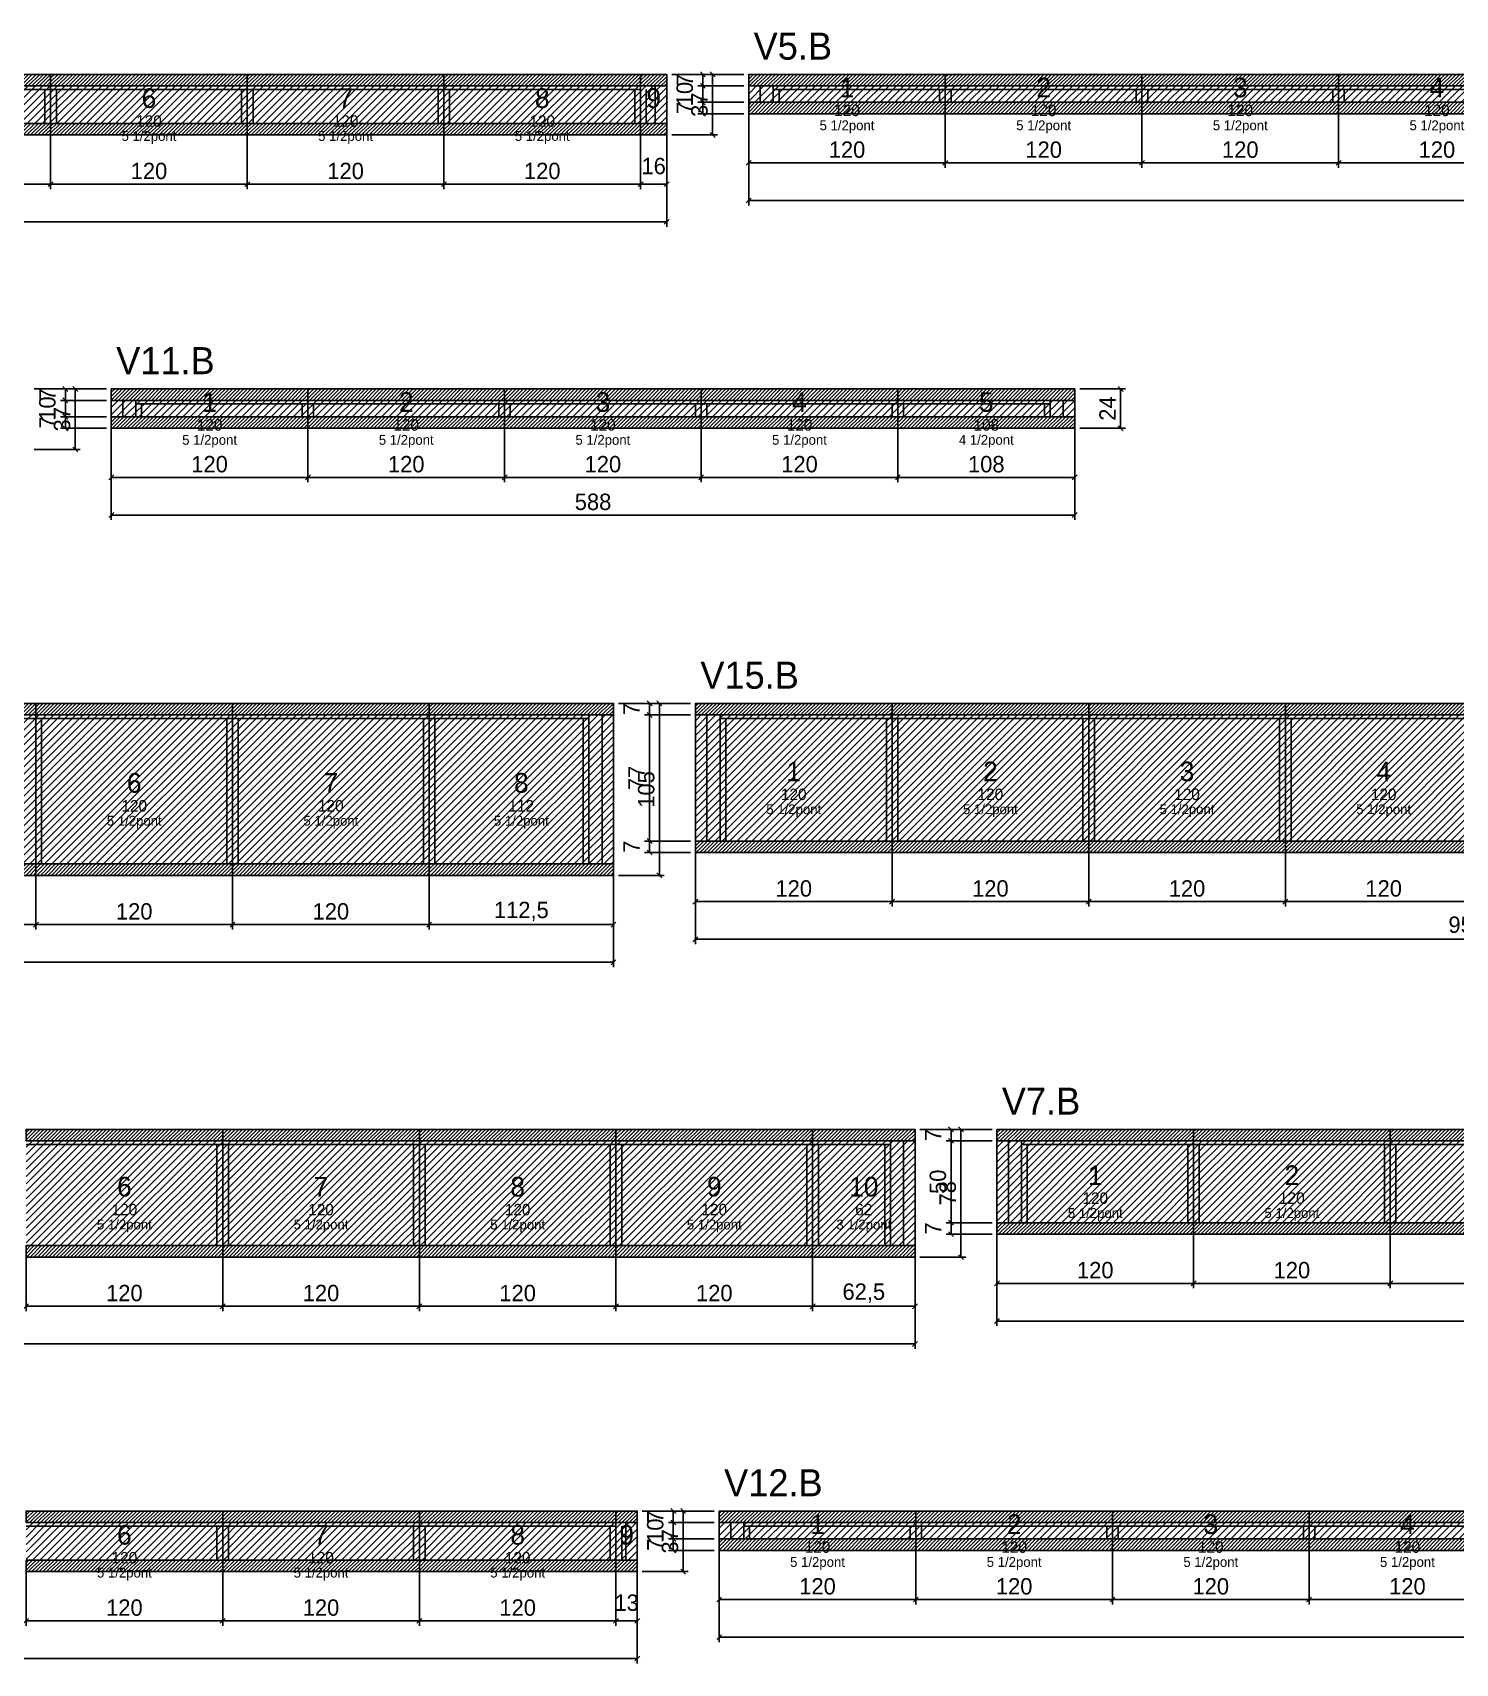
# Model space of a CAD drawing. Extents: x -69 to 3070, y -6529 to 1250.
# Drawn here: x 801 to 1669, y -1615 to -620 of the extents above; entities that cross this region are included whole.
import ezdxf
from ezdxf.enums import TextEntityAlignment as Align

# ---------------------------------------------------------------- set-up
doc = ezdxf.new("R2010")
doc.units = 0
for name, color, linetype in [('5', 5, 'Continuous'), ('COTA', 241, 'Continuous'), ('NOMENCLATURA', 7, 'Continuous'), ('Painéis', 200, 'Continuous'), ('Reaproveitamento', 251, 'Continuous'), ('SARR_2.2x7', 40, 'Continuous'), ('SARR_3.5x7', 81, 'Continuous'), ('SCO-___-LAJ', 224, 'Continuous'), ('texto', 7, 'Continuous')]:
    doc.layers.add(name, color=color, linetype=linetype)
doc.dimstyles.new('PAINEL', dxfattribs={"dimtxt": 10, "dimasz": 3, "dimexe": 3, "dimexo": 3, "dimgap": 3, "dimtad": 1, "dimblk": 'OBLIQUE', "dimblk1": 'OBLIQUE', "dimcen": 2.5, "dimclrd": 4, "dimclre": 4, "dimclrt": 240, "dimazin": 3, "dimtfac": 1, "dimtmove": 0, "dimatfit": 3})

# ---------------------------------------------------------------- blocks, each defined once
blk = doc.blocks.new('_OBLIQUE')
at = {"color": 0, "linetype": 'BYBLOCK'}
blk.add_line((-0.5, -0.5), (0.5, 0.5), dxfattribs=at)

msp = doc.modelspace()

# ---------------------------------------------------------------- hatches: boundary and pattern name
at = {"layer": 'COTA'}
h = msp.add_hatch(dxfattribs=at)
h.set_pattern_fill('ANSI31', scale=0.5)
h.paths.add_polyline_path([(692, -652), (812, -652), (812, -645), (692, -645)])
h = msp.add_hatch(dxfattribs=at)
h.set_pattern_fill('ANSI31', scale=0.5)
h.paths.add_polyline_path([(812, -652), (932, -652), (932, -645), (812, -645)])
h = msp.add_hatch(dxfattribs=at)
h.set_pattern_fill('ANSI31', scale=0.5)
h.paths.add_polyline_path([(932, -652), (1052, -652), (1052, -645), (932, -645)])
h = msp.add_hatch(dxfattribs=at)
h.set_pattern_fill('ANSI31', scale=0.5)
h.paths.add_polyline_path([(1052, -652), (1172, -652), (1172, -645), (1052, -645)])
h = msp.add_hatch(dxfattribs=at)
h.set_pattern_fill('ANSI31', scale=0.5)
h.paths.add_polyline_path([(1172, -652), (1188, -652), (1188, -645), (1172, -645)])
h = msp.add_hatch(dxfattribs=at)
h.set_pattern_fill('ANSI31', scale=0.5)
h.paths.add_polyline_path([(1238, -652), (1358, -652), (1358, -645), (1238, -645)])
h = msp.add_hatch(dxfattribs=at)
h.set_pattern_fill('ANSI31', scale=0.5)
h.paths.add_polyline_path([(1358, -652), (1478, -652), (1478, -645), (1358, -645)])
h = msp.add_hatch(dxfattribs=at)
h.set_pattern_fill('ANSI31', scale=0.5)
h.paths.add_polyline_path([(1478, -652), (1598, -652), (1598, -645), (1478, -645)])
h = msp.add_hatch(dxfattribs=at)
h.set_pattern_fill('ANSI31', scale=0.5)
h.paths.add_polyline_path([(1598, -652), (1718, -652), (1718, -645), (1598, -645)])
h = msp.add_hatch(dxfattribs=at)
h.set_pattern_fill('ANSI31', scale=0.5)
h.paths.add_polyline_path([(1238, -669), (1358, -669), (1358, -662), (1238, -662)])
h = msp.add_hatch(dxfattribs=at)
h.set_pattern_fill('ANSI31', scale=0.5)
h.paths.add_polyline_path([(1358, -669), (1478, -669), (1478, -662), (1358, -662)])
h = msp.add_hatch(dxfattribs=at)
h.set_pattern_fill('ANSI31', scale=0.5)
h.paths.add_polyline_path([(1478, -669), (1598, -669), (1598, -662), (1478, -662)])
h = msp.add_hatch(dxfattribs=at)
h.set_pattern_fill('ANSI31', scale=0.5)
h.paths.add_polyline_path([(1598, -669), (1718, -669), (1718, -662), (1598, -662)])
h = msp.add_hatch(dxfattribs=at)
h.set_pattern_fill('ANSI31', scale=0.5)
h.paths.add_polyline_path([(692, -682), (812, -682), (812, -675), (692, -675)])
h = msp.add_hatch(dxfattribs=at)
h.set_pattern_fill('ANSI31', scale=0.5)
h.paths.add_polyline_path([(812, -682), (932, -682), (932, -675), (812, -675)])
h = msp.add_hatch(dxfattribs=at)
h.set_pattern_fill('ANSI31', scale=0.5)
h.paths.add_polyline_path([(932, -682), (1052, -682), (1052, -675), (932, -675)])
h = msp.add_hatch(dxfattribs=at)
h.set_pattern_fill('ANSI31', scale=0.5)
h.paths.add_polyline_path([(1052, -682), (1172, -682), (1172, -675), (1052, -675)])
h = msp.add_hatch(dxfattribs=at)
h.set_pattern_fill('ANSI31', scale=0.5)
h.paths.add_polyline_path([(1172, -682), (1188, -682), (1188, -675), (1172, -675)])
h = msp.add_hatch(dxfattribs=at)
h.set_pattern_fill('ANSI31', scale=0.5)
h.paths.add_polyline_path([(849, -844), (969, -844), (969, -837), (849, -837)])
h = msp.add_hatch(dxfattribs=at)
h.set_pattern_fill('ANSI31', scale=0.5)
h.paths.add_polyline_path([(969, -844), (1089, -844), (1089, -837), (969, -837)])
h = msp.add_hatch(dxfattribs=at)
h.set_pattern_fill('ANSI31', scale=0.5)
h.paths.add_polyline_path([(1089, -844), (1209, -844), (1209, -837), (1089, -837)])
h = msp.add_hatch(dxfattribs=at)
h.set_pattern_fill('ANSI31', scale=0.5)
h.paths.add_polyline_path([(1209, -844), (1329, -844), (1329, -837), (1209, -837)])
h = msp.add_hatch(dxfattribs=at)
h.set_pattern_fill('ANSI31', scale=0.5)
h.paths.add_polyline_path([(1329, -844), (1437, -844), (1437, -837), (1329, -837)])
h = msp.add_hatch(dxfattribs=at)
h.set_pattern_fill('ANSI31', scale=0.5)
h.paths.add_polyline_path([(849, -861), (969, -861), (969, -854), (849, -854)])
h = msp.add_hatch(dxfattribs=at)
h.set_pattern_fill('ANSI31', scale=0.5)
h.paths.add_polyline_path([(969, -861), (1089, -861), (1089, -854), (969, -854)])
h = msp.add_hatch(dxfattribs=at)
h.set_pattern_fill('ANSI31', scale=0.5)
h.paths.add_polyline_path([(1089, -861), (1209, -861), (1209, -854), (1089, -854)])
h = msp.add_hatch(dxfattribs=at)
h.set_pattern_fill('ANSI31', scale=0.5)
h.paths.add_polyline_path([(1209, -861), (1329, -861), (1329, -854), (1209, -854)])
h = msp.add_hatch(dxfattribs=at)
h.set_pattern_fill('ANSI31', scale=0.5)
h.paths.add_polyline_path([(1329, -861), (1437, -861), (1437, -854), (1329, -854)])
h = msp.add_hatch(dxfattribs=at)
h.set_pattern_fill('ANSI31', scale=0.5)
h.paths.add_polyline_path([(683, -1036), (803, -1036), (803, -1029), (683, -1029)])
h = msp.add_hatch(dxfattribs=at)
h.set_pattern_fill('ANSI31', scale=0.5)
h.paths.add_polyline_path([(803, -1036), (923, -1036), (923, -1029), (803, -1029)])
h = msp.add_hatch(dxfattribs=at)
h.set_pattern_fill('ANSI31', scale=0.5)
h.paths.add_polyline_path([(923, -1036), (1043, -1036), (1043, -1029), (923, -1029)])
h = msp.add_hatch(dxfattribs=at)
h.set_pattern_fill('ANSI31', scale=0.5)
h.paths.add_polyline_path([(1043, -1036), (1155.5, -1036), (1155.5, -1029), (1043, -1029)])
h = msp.add_hatch(dxfattribs=at)
h.set_pattern_fill('ANSI31', scale=0.5)
h.paths.add_polyline_path([(1205.5, -1036), (1325.5, -1036), (1325.5, -1029), (1205.5, -1029)])
h = msp.add_hatch(dxfattribs=at)
h.set_pattern_fill('ANSI31', scale=0.5)
h.paths.add_polyline_path([(1325.5, -1036), (1445.5, -1036), (1445.5, -1029), (1325.5, -1029)])
h = msp.add_hatch(dxfattribs=at)
h.set_pattern_fill('ANSI31', scale=0.5)
h.paths.add_polyline_path([(1445.5, -1036), (1565.5, -1036), (1565.5, -1029), (1445.5, -1029)])
h = msp.add_hatch(dxfattribs=at)
h.set_pattern_fill('ANSI31', scale=0.5)
h.paths.add_polyline_path([(1565.5, -1036), (1685.5, -1036), (1685.5, -1029), (1565.5, -1029)])
h = msp.add_hatch(dxfattribs=at)
h.set_pattern_fill('ANSI31', scale=0.5)
h.paths.add_polyline_path([(1205.5, -1120), (1325.5, -1120), (1325.5, -1113), (1205.5, -1113)])
h = msp.add_hatch(dxfattribs=at)
h.set_pattern_fill('ANSI31', scale=0.5)
h.paths.add_polyline_path([(1325.5, -1120), (1445.5, -1120), (1445.5, -1113), (1325.5, -1113)])
h = msp.add_hatch(dxfattribs=at)
h.set_pattern_fill('ANSI31', scale=0.5)
h.paths.add_polyline_path([(1445.5, -1120), (1565.5, -1120), (1565.5, -1113), (1445.5, -1113)])
h = msp.add_hatch(dxfattribs=at)
h.set_pattern_fill('ANSI31', scale=0.5)
h.paths.add_polyline_path([(1565.5, -1120), (1685.5, -1120), (1685.5, -1113), (1565.5, -1113)])
h = msp.add_hatch(dxfattribs=at)
h.set_pattern_fill('ANSI31', scale=0.5)
h.paths.add_polyline_path([(683, -1134), (803, -1134), (803, -1127), (683, -1127)])
h = msp.add_hatch(dxfattribs=at)
h.set_pattern_fill('ANSI31', scale=0.5)
h.paths.add_polyline_path([(803, -1134), (923, -1134), (923, -1127), (803, -1127)])
h = msp.add_hatch(dxfattribs=at)
h.set_pattern_fill('ANSI31', scale=0.5)
h.paths.add_polyline_path([(923, -1134), (1043, -1134), (1043, -1127), (923, -1127)])
h = msp.add_hatch(dxfattribs=at)
h.set_pattern_fill('ANSI31', scale=0.5)
h.paths.add_polyline_path([(1043, -1134), (1155.5, -1134), (1155.5, -1127), (1043, -1127)])
h = msp.add_hatch(dxfattribs=at)
h.set_pattern_fill('ANSI31', scale=0.5)
h.paths.add_polyline_path([(797, -1296), (917, -1296), (917, -1289), (797, -1289)])
h = msp.add_hatch(dxfattribs=at)
h.set_pattern_fill('ANSI31', scale=0.5)
h.paths.add_polyline_path([(917, -1296), (1037, -1296), (1037, -1289), (917, -1289)])
h = msp.add_hatch(dxfattribs=at)
h.set_pattern_fill('ANSI31', scale=0.5)
h.paths.add_polyline_path([(1037, -1296), (1157, -1296), (1157, -1289), (1037, -1289)])
h = msp.add_hatch(dxfattribs=at)
h.set_pattern_fill('ANSI31', scale=0.5)
h.paths.add_polyline_path([(1157, -1296), (1277, -1296), (1277, -1289), (1157, -1289)])
h = msp.add_hatch(dxfattribs=at)
h.set_pattern_fill('ANSI31', scale=0.5)
h.paths.add_polyline_path([(1277, -1296), (1339.5, -1296), (1339.5, -1289), (1277, -1289)])
h = msp.add_hatch(dxfattribs=at)
h.set_pattern_fill('ANSI31', scale=0.5)
h.paths.add_polyline_path([(1389.5, -1296), (1509.5, -1296), (1509.5, -1289), (1389.5, -1289)])
h = msp.add_hatch(dxfattribs=at)
h.set_pattern_fill('ANSI31', scale=0.5)
h.paths.add_polyline_path([(1509.5, -1296), (1629.5, -1296), (1629.5, -1289), (1509.5, -1289)])
h = msp.add_hatch(dxfattribs=at)
h.set_pattern_fill('ANSI31', scale=0.5)
h.paths.add_polyline_path([(1629.5, -1296), (1749.5, -1296), (1749.5, -1289), (1629.5, -1289)])
h = msp.add_hatch(dxfattribs=at)
h.set_pattern_fill('ANSI31', scale=0.5)
h.paths.add_polyline_path([(1389.5, -1353), (1509.5, -1353), (1509.5, -1346), (1389.5, -1346)])
h = msp.add_hatch(dxfattribs=at)
h.set_pattern_fill('ANSI31', scale=0.5)
h.paths.add_polyline_path([(1509.5, -1353), (1629.5, -1353), (1629.5, -1346), (1509.5, -1346)])
h = msp.add_hatch(dxfattribs=at)
h.set_pattern_fill('ANSI31', scale=0.5)
h.paths.add_polyline_path([(1629.5, -1353), (1749.5, -1353), (1749.5, -1346), (1629.5, -1346)])
h = msp.add_hatch(dxfattribs=at)
h.set_pattern_fill('ANSI31', scale=0.5)
h.paths.add_polyline_path([(797, -1367), (917, -1367), (917, -1360), (797, -1360)])
h = msp.add_hatch(dxfattribs=at)
h.set_pattern_fill('ANSI31', scale=0.5)
h.paths.add_polyline_path([(917, -1367), (1037, -1367), (1037, -1360), (917, -1360)])
h = msp.add_hatch(dxfattribs=at)
h.set_pattern_fill('ANSI31', scale=0.5)
h.paths.add_polyline_path([(1037, -1367), (1157, -1367), (1157, -1360), (1037, -1360)])
h = msp.add_hatch(dxfattribs=at)
h.set_pattern_fill('ANSI31', scale=0.5)
h.paths.add_polyline_path([(1157, -1367), (1277, -1367), (1277, -1360), (1157, -1360)])
h = msp.add_hatch(dxfattribs=at)
h.set_pattern_fill('ANSI31', scale=0.5)
h.paths.add_polyline_path([(1277, -1367), (1339.5, -1367), (1339.5, -1360), (1277, -1360)])
h = msp.add_hatch(dxfattribs=at)
h.set_pattern_fill('ANSI31', scale=0.5)
h.paths.add_polyline_path([(797, -1529), (917, -1529), (917, -1522), (797, -1522)])
h = msp.add_hatch(dxfattribs=at)
h.set_pattern_fill('ANSI31', scale=0.5)
h.paths.add_polyline_path([(917, -1529), (1037, -1529), (1037, -1522), (917, -1522)])
h = msp.add_hatch(dxfattribs=at)
h.set_pattern_fill('ANSI31', scale=0.5)
h.paths.add_polyline_path([(1037, -1529), (1157, -1529), (1157, -1522), (1037, -1522)])
h = msp.add_hatch(dxfattribs=at)
h.set_pattern_fill('ANSI31', scale=0.5)
h.paths.add_polyline_path([(1157, -1529), (1170, -1529), (1170, -1522), (1157, -1522)])
h = msp.add_hatch(dxfattribs=at)
h.set_pattern_fill('ANSI31', scale=0.5)
h.paths.add_polyline_path([(1220, -1529), (1340, -1529), (1340, -1522), (1220, -1522)])
h = msp.add_hatch(dxfattribs=at)
h.set_pattern_fill('ANSI31', scale=0.5)
h.paths.add_polyline_path([(1340, -1529), (1460, -1529), (1460, -1522), (1340, -1522)])
h = msp.add_hatch(dxfattribs=at)
h.set_pattern_fill('ANSI31', scale=0.5)
h.paths.add_polyline_path([(1460, -1529), (1580, -1529), (1580, -1522), (1460, -1522)])
h = msp.add_hatch(dxfattribs=at)
h.set_pattern_fill('ANSI31', scale=0.5)
h.paths.add_polyline_path([(1580, -1529), (1700, -1529), (1700, -1522), (1580, -1522)])
h = msp.add_hatch(dxfattribs=at)
h.set_pattern_fill('ANSI31', scale=0.5)
h.paths.add_polyline_path([(1220, -1546), (1340, -1546), (1340, -1539), (1220, -1539)])
h = msp.add_hatch(dxfattribs=at)
h.set_pattern_fill('ANSI31', scale=0.5)
h.paths.add_polyline_path([(1340, -1546), (1460, -1546), (1460, -1539), (1340, -1539)])
h = msp.add_hatch(dxfattribs=at)
h.set_pattern_fill('ANSI31', scale=0.5)
h.paths.add_polyline_path([(1460, -1546), (1580, -1546), (1580, -1539), (1460, -1539)])
h = msp.add_hatch(dxfattribs=at)
h.set_pattern_fill('ANSI31', scale=0.5)
h.paths.add_polyline_path([(1580, -1546), (1700, -1546), (1700, -1539), (1580, -1539)])
h = msp.add_hatch(dxfattribs=at)
h.set_pattern_fill('ANSI31', scale=0.5)
h.paths.add_polyline_path([(797, -1559), (917, -1559), (917, -1552), (797, -1552)])
h = msp.add_hatch(dxfattribs=at)
h.set_pattern_fill('ANSI31', scale=0.5)
h.paths.add_polyline_path([(917, -1559), (1037, -1559), (1037, -1552), (917, -1552)])
h = msp.add_hatch(dxfattribs=at)
h.set_pattern_fill('ANSI31', scale=0.5)
h.paths.add_polyline_path([(1037, -1559), (1157, -1559), (1157, -1552), (1037, -1552)])
h = msp.add_hatch(dxfattribs=at)
h.set_pattern_fill('ANSI31', scale=0.5)
h.paths.add_polyline_path([(1157, -1559), (1170, -1559), (1170, -1552), (1157, -1552)])
at = {"layer": 'Reaproveitamento'}
h = msp.add_hatch(dxfattribs=at)
h.set_pattern_fill('ANSI31')
h.paths.add_polyline_path([(692, -675), (812, -675), (812, -652), (692, -652)])
h = msp.add_hatch(dxfattribs=at)
h.set_pattern_fill('ANSI31')
h.paths.add_polyline_path([(812, -675), (932, -675), (932, -652), (812, -652)])
h = msp.add_hatch(dxfattribs=at)
h.set_pattern_fill('ANSI31')
h.paths.add_polyline_path([(932, -675), (1052, -675), (1052, -652), (932, -652)])
h = msp.add_hatch(dxfattribs=at)
h.set_pattern_fill('ANSI31')
h.paths.add_polyline_path([(1052, -675), (1172, -675), (1172, -652), (1052, -652)])
h = msp.add_hatch(dxfattribs=at)
h.set_pattern_fill('ANSI31')
h.paths.add_polyline_path([(1172, -675), (1188, -675), (1188, -652), (1172, -652)])
h = msp.add_hatch(dxfattribs=at)
h.set_pattern_fill('ANSI31')
h.paths.add_polyline_path([(1238, -662), (1358, -662), (1358, -652), (1238, -652)])
h = msp.add_hatch(dxfattribs=at)
h.set_pattern_fill('ANSI31')
h.paths.add_polyline_path([(1358, -662), (1478, -662), (1478, -652), (1358, -652)])
h = msp.add_hatch(dxfattribs=at)
h.set_pattern_fill('ANSI31')
h.paths.add_polyline_path([(1478, -662), (1598, -662), (1598, -652), (1478, -652)])
h = msp.add_hatch(dxfattribs=at)
h.set_pattern_fill('ANSI31')
h.paths.add_polyline_path([(1598, -662), (1718, -662), (1718, -652), (1598, -652)])
h = msp.add_hatch(dxfattribs=at)
h.set_pattern_fill('ANSI31')
h.paths.add_polyline_path([(849, -854), (969, -854), (969, -844), (849, -844)])
h = msp.add_hatch(dxfattribs=at)
h.set_pattern_fill('ANSI31')
h.paths.add_polyline_path([(969, -854), (1089, -854), (1089, -844), (969, -844)])
h = msp.add_hatch(dxfattribs=at)
h.set_pattern_fill('ANSI31')
h.paths.add_polyline_path([(1089, -854), (1209, -854), (1209, -844), (1089, -844)])
h = msp.add_hatch(dxfattribs=at)
h.set_pattern_fill('ANSI31')
h.paths.add_polyline_path([(1209, -854), (1329, -854), (1329, -844), (1209, -844)])
h = msp.add_hatch(dxfattribs=at)
h.set_pattern_fill('ANSI31')
h.paths.add_polyline_path([(1329, -854), (1437, -854), (1437, -844), (1329, -844)])
h = msp.add_hatch(dxfattribs=at)
h.set_pattern_fill('ANSI31')
h.paths.add_polyline_path([(683, -1127), (803, -1127), (803, -1036), (683, -1036)])
h = msp.add_hatch(dxfattribs=at)
h.set_pattern_fill('ANSI31')
h.paths.add_polyline_path([(803, -1127), (923, -1127), (923, -1036), (803, -1036)])
h = msp.add_hatch(dxfattribs=at)
h.set_pattern_fill('ANSI31')
h.paths.add_polyline_path([(923, -1127), (1043, -1127), (1043, -1036), (923, -1036)])
h = msp.add_hatch(dxfattribs=at)
h.set_pattern_fill('ANSI31')
h.paths.add_polyline_path([(1043, -1127), (1155.5, -1127), (1155.5, -1036), (1043, -1036)])
h = msp.add_hatch(dxfattribs=at)
h.set_pattern_fill('ANSI31')
h.paths.add_polyline_path([(1205.5, -1113), (1325.5, -1113), (1325.5, -1036), (1205.5, -1036)])
h = msp.add_hatch(dxfattribs=at)
h.set_pattern_fill('ANSI31')
h.paths.add_polyline_path([(1325.5, -1113), (1445.5, -1113), (1445.5, -1036), (1325.5, -1036)])
h = msp.add_hatch(dxfattribs=at)
h.set_pattern_fill('ANSI31')
h.paths.add_polyline_path([(1445.5, -1113), (1565.5, -1113), (1565.5, -1036), (1445.5, -1036)])
h = msp.add_hatch(dxfattribs=at)
h.set_pattern_fill('ANSI31')
h.paths.add_polyline_path([(1565.5, -1113), (1685.5, -1113), (1685.5, -1036), (1565.5, -1036)])
h = msp.add_hatch(dxfattribs=at)
h.set_pattern_fill('ANSI31')
h.paths.add_polyline_path([(797, -1360), (917, -1360), (917, -1296), (797, -1296)])
h = msp.add_hatch(dxfattribs=at)
h.set_pattern_fill('ANSI31')
h.paths.add_polyline_path([(917, -1360), (1037, -1360), (1037, -1296), (917, -1296)])
h = msp.add_hatch(dxfattribs=at)
h.set_pattern_fill('ANSI31')
h.paths.add_polyline_path([(1037, -1360), (1157, -1360), (1157, -1296), (1037, -1296)])
h = msp.add_hatch(dxfattribs=at)
h.set_pattern_fill('ANSI31')
h.paths.add_polyline_path([(1157, -1360), (1277, -1360), (1277, -1296), (1157, -1296)])
h = msp.add_hatch(dxfattribs=at)
h.set_pattern_fill('ANSI31')
h.paths.add_polyline_path([(1277, -1360), (1339.5, -1360), (1339.5, -1296), (1277, -1296)])
h = msp.add_hatch(dxfattribs=at)
h.set_pattern_fill('ANSI31')
h.paths.add_polyline_path([(1389.5, -1346), (1509.5, -1346), (1509.5, -1296), (1389.5, -1296)])
h = msp.add_hatch(dxfattribs=at)
h.set_pattern_fill('ANSI31')
h.paths.add_polyline_path([(1509.5, -1346), (1629.5, -1346), (1629.5, -1296), (1509.5, -1296)])
h = msp.add_hatch(dxfattribs=at)
h.set_pattern_fill('ANSI31')
h.paths.add_polyline_path([(1629.5, -1346), (1749.5, -1346), (1749.5, -1296), (1629.5, -1296)])
h = msp.add_hatch(dxfattribs=at)
h.set_pattern_fill('ANSI31')
h.paths.add_polyline_path([(797, -1552), (917, -1552), (917, -1529), (797, -1529)])
h = msp.add_hatch(dxfattribs=at)
h.set_pattern_fill('ANSI31')
h.paths.add_polyline_path([(917, -1552), (1037, -1552), (1037, -1529), (917, -1529)])
h = msp.add_hatch(dxfattribs=at)
h.set_pattern_fill('ANSI31')
h.paths.add_polyline_path([(1037, -1552), (1157, -1552), (1157, -1529), (1037, -1529)])
h = msp.add_hatch(dxfattribs=at)
h.set_pattern_fill('ANSI31')
h.paths.add_polyline_path([(1157, -1552), (1170, -1552), (1170, -1529), (1157, -1529)])
h = msp.add_hatch(dxfattribs=at)
h.set_pattern_fill('ANSI31')
h.paths.add_polyline_path([(1220, -1539), (1340, -1539), (1340, -1529), (1220, -1529)])
h = msp.add_hatch(dxfattribs=at)
h.set_pattern_fill('ANSI31')
h.paths.add_polyline_path([(1340, -1539), (1460, -1539), (1460, -1529), (1340, -1529)])
h = msp.add_hatch(dxfattribs=at)
h.set_pattern_fill('ANSI31')
h.paths.add_polyline_path([(1460, -1539), (1580, -1539), (1580, -1529), (1460, -1529)])
h = msp.add_hatch(dxfattribs=at)
h.set_pattern_fill('ANSI31')
h.paths.add_polyline_path([(1580, -1539), (1700, -1539), (1700, -1529), (1580, -1529)])

# ---------------------------------------------------------------- linework, layer by layer
at = {"layer": 'Painéis'}
for p, q in [((692, -652), (812, -652)), ((812, -675), (812, -652)), ((812, -675), (812, -652)), ((812, -652), (932, -652)), ((812, -675), (812, -652)), ((932, -675), (932, -652)), ((932, -675), (932, -652)), ((932, -652), (1052, -652)), ((932, -675), (932, -652)), ((1052, -675), (1052, -652)), ((1052, -675), (1052, -652)), ((1052, -652), (1172, -652)), ((1052, -675), (1052, -652)), ((1172, -675), (1172, -652)), ((1172, -675), (1172, -652)), ((1172, -652), (1188, -652)), ((1172, -675), (1172, -652)), ((1188, -675), (1188, -652)), ((1238, -652), (1358, -652)), ((1238, -662), (1238, -652)), ((1358, -662), (1358, -652)), ((1358, -662), (1358, -652)), ((1358, -652), (1478, -652)), ((1358, -662), (1358, -652)), ((1478, -662), (1478, -652)), ((1478, -662), (1478, -652)), ((1478, -652), (1598, -652)), ((1478, -662), (1478, -652)), ((1598, -662), (1598, -652)), ((1598, -662), (1598, -652)), ((1598, -652), (1718, -652)), ((1598, -662), (1598, -652)), ((1238, -662), (1358, -662)), ((1358, -662), (1478, -662)), ((1478, -662), (1598, -662)), ((1598, -662), (1718, -662)), ((692, -675), (812, -675)), ((812, -675), (932, -675)), ((932, -675), (1052, -675)), ((1052, -675), (1172, -675)), ((1172, -675), (1188, -675)), ((849, -844), (969, -844)), ((849, -854), (849, -844)), ((969, -854), (969, -844)), ((969, -854), (969, -844)), ((969, -844), (1089, -844)), ((969, -854), (969, -844)), ((1089, -854), (1089, -844)), ((1089, -854), (1089, -844)), ((1089, -844), (1209, -844)), ((1089, -854), (1089, -844)), ((1209, -854), (1209, -844)), ((1209, -854), (1209, -844)), ((1209, -844), (1329, -844)), ((1209, -854), (1209, -844)), ((1329, -854), (1329, -844)), ((1329, -854), (1329, -844)), ((1329, -844), (1437, -844)), ((1329, -854), (1329, -844)), ((1437, -854), (1437, -844)), ((849, -854), (969, -854)), ((969, -854), (1089, -854)), ((1089, -854), (1209, -854)), ((1209, -854), (1329, -854)), ((1329, -854), (1437, -854)), ((683, -1036), (803, -1036)), ((803, -1127), (803, -1036)), ((803, -1127), (803, -1036)), ((803, -1036), (923, -1036)), ((803, -1127), (803, -1036)), ((923, -1127), (923, -1036)), ((923, -1127), (923, -1036)), ((923, -1036), (1043, -1036)), ((923, -1127), (923, -1036)), ((1043, -1127), (1043, -1036)), ((1043, -1127), (1043, -1036)), ((1043, -1036), (1155.5, -1036)), ((1043, -1127), (1043, -1036)), ((1155.5, -1127), (1155.5, -1036)), ((1205.5, -1036), (1325.5, -1036)), ((1205.5, -1113), (1205.5, -1036)), ((1325.5, -1113), (1325.5, -1036)), ((1325.5, -1113), (1325.5, -1036)), ((1325.5, -1036), (1445.5, -1036)), ((1325.5, -1113), (1325.5, -1036)), ((1445.5, -1113), (1445.5, -1036)), ((1445.5, -1113), (1445.5, -1036)), ((1445.5, -1036), (1565.5, -1036)), ((1445.5, -1113), (1445.5, -1036)), ((1565.5, -1113), (1565.5, -1036)), ((1565.5, -1113), (1565.5, -1036)), ((1565.5, -1036), (1685.5, -1036)), ((1565.5, -1113), (1565.5, -1036)), ((1205.5, -1113), (1325.5, -1113)), ((1325.5, -1113), (1445.5, -1113)), ((1445.5, -1113), (1565.5, -1113)), ((1565.5, -1113), (1685.5, -1113)), ((683, -1127), (803, -1127)), ((803, -1127), (923, -1127)), ((923, -1127), (1043, -1127)), ((1043, -1127), (1155.5, -1127)), ((797, -1296), (917, -1296)), ((917, -1360), (917, -1296)), ((917, -1360), (917, -1296)), ((917, -1296), (1037, -1296)), ((917, -1360), (917, -1296)), ((1037, -1360), (1037, -1296)), ((1037, -1360), (1037, -1296)), ((1037, -1296), (1157, -1296)), ((1037, -1360), (1037, -1296)), ((1157, -1360), (1157, -1296)), ((1157, -1360), (1157, -1296)), ((1157, -1296), (1277, -1296)), ((1157, -1360), (1157, -1296)), ((1277, -1360), (1277, -1296)), ((1277, -1360), (1277, -1296)), ((1277, -1296), (1339.5, -1296)), ((1277, -1360), (1277, -1296)), ((1339.5, -1360), (1339.5, -1296)), ((1389.5, -1296), (1509.5, -1296)), ((1389.5, -1346), (1389.5, -1296)), ((1509.5, -1346), (1509.5, -1296)), ((1509.5, -1346), (1509.5, -1296)), ((1509.5, -1296), (1629.5, -1296)), ((1509.5, -1346), (1509.5, -1296)), ((1629.5, -1346), (1629.5, -1296)), ((1629.5, -1346), (1629.5, -1296)), ((1629.5, -1296), (1749.5, -1296)), ((1629.5, -1346), (1629.5, -1296)), ((1389.5, -1346), (1509.5, -1346)), ((1509.5, -1346), (1629.5, -1346)), ((1629.5, -1346), (1749.5, -1346)), ((797, -1360), (917, -1360)), ((917, -1360), (1037, -1360)), ((1037, -1360), (1157, -1360)), ((1157, -1360), (1277, -1360)), ((1277, -1360), (1339.5, -1360)), ((797, -1529), (917, -1529)), ((917, -1552), (917, -1529)), ((917, -1552), (917, -1529)), ((917, -1529), (1037, -1529)), ((917, -1552), (917, -1529)), ((1037, -1552), (1037, -1529)), ((1037, -1552), (1037, -1529)), ((1037, -1529), (1157, -1529)), ((1037, -1552), (1037, -1529)), ((1157, -1552), (1157, -1529)), ((1157, -1552), (1157, -1529)), ((1157, -1529), (1170, -1529)), ((1157, -1552), (1157, -1529)), ((1170, -1552), (1170, -1529)), ((1220, -1529), (1340, -1529)), ((1220, -1539), (1220, -1529)), ((1340, -1539), (1340, -1529)), ((1340, -1539), (1340, -1529)), ((1340, -1529), (1460, -1529)), ((1340, -1539), (1340, -1529)), ((1460, -1539), (1460, -1529)), ((1460, -1539), (1460, -1529)), ((1460, -1529), (1580, -1529)), ((1460, -1539), (1460, -1529)), ((1580, -1539), (1580, -1529)), ((1580, -1539), (1580, -1529)), ((1580, -1529), (1700, -1529)), ((1580, -1539), (1580, -1529)), ((1220, -1539), (1340, -1539)), ((1340, -1539), (1460, -1539)), ((1460, -1539), (1580, -1539)), ((1580, -1539), (1700, -1539)), ((797, -1552), (917, -1552)), ((917, -1552), (1037, -1552)), ((1037, -1552), (1157, -1552)), ((1157, -1552), (1170, -1552))]:
    msp.add_line(p, q, dxfattribs=at)
at = {"layer": 'SARR_2.2x7'}
for p, q in [((692, -654.2), (812, -654.2)), ((812, -654.2), (932, -654.2)), ((932, -654.2), (1052, -654.2)), ((1052, -654.2), (1172, -654.2)), ((1181, -675), (1181, -652)), ((1245, -662), (1245, -652)), ((1253, -654.2), (1358, -654.2)), ((1358, -654.2), (1478, -654.2)), ((1478, -654.2), (1598, -654.2)), ((1598, -654.2), (1718, -654.2)), ((856, -854), (856, -844)), ((1430, -854), (1430, -844)), ((864, -846.2), (969, -846.2)), ((969, -846.2), (1089, -846.2)), ((1089, -846.2), (1209, -846.2)), ((1209, -846.2), (1329, -846.2)), ((1329, -846.2), (1422, -846.2)), ((683, -1038.2), (803, -1038.2)), ((803, -1038.2), (923, -1038.2)), ((923, -1038.2), (1043, -1038.2)), ((1043, -1038.2), (1140.5, -1038.2)), ((1148.5, -1127), (1148.5, -1036)), ((1212.5, -1113), (1212.5, -1036)), ((1220.5, -1038.2), (1325.5, -1038.2)), ((1325.5, -1038.2), (1445.5, -1038.2)), ((1445.5, -1038.2), (1565.5, -1038.2)), ((1565.5, -1038.2), (1685.5, -1038.2)), ((797, -1298.2), (917, -1298.2)), ((917, -1298.2), (1037, -1298.2)), ((1037, -1298.2), (1157, -1298.2)), ((1157, -1298.2), (1277, -1298.2)), ((1277, -1298.2), (1324.5, -1298.2)), ((1332.5, -1360), (1332.5, -1296)), ((1396.5, -1346), (1396.5, -1296)), ((1404.5, -1298.2), (1509.5, -1298.2)), ((1509.5, -1298.2), (1629.5, -1298.2)), ((1629.5, -1298.2), (1749.5, -1298.2)), ((797, -1531.2), (917, -1531.2)), ((917, -1531.2), (1037, -1531.2)), ((1037, -1531.2), (1157, -1531.2)), ((1163, -1552), (1163, -1529)), ((1227, -1539), (1227, -1529)), ((1235, -1531.2), (1340, -1531.2)), ((1340, -1531.2), (1460, -1531.2)), ((1460, -1531.2), (1580, -1531.2)), ((1580, -1531.2), (1700, -1531.2))]:
    msp.add_line(p, q, dxfattribs=at)
at = {"layer": 'SARR_3.5x7'}
for p, q in [((808.5, -675), (808.5, -654.2)), ((812, -675), (812, -652)), ((812, -675), (812, -652)), ((815.5, -675), (815.5, -654.2)), ((928.5, -675), (928.5, -654.2)), ((932, -675), (932, -652)), ((932, -675), (932, -652)), ((935.5, -675), (935.5, -654.2)), ((1048.5, -675), (1048.5, -654.2)), ((1052, -675), (1052, -652)), ((1052, -675), (1052, -652)), ((1055.5, -675), (1055.5, -654.2)), ((1168.5, -675), (1168.5, -654.2)), ((1172, -675), (1172, -652)), ((1172, -675), (1172, -652)), ((1175.5, -675), (1175.5, -654.2)), ((1253, -662), (1253, -652)), ((1256.5, -662), (1256.5, -654.2)), ((1354.5, -662), (1354.5, -654.2)), ((1358, -662), (1358, -652)), ((1358, -662), (1358, -652)), ((1361.5, -662), (1361.5, -654.2)), ((1474.5, -662), (1474.5, -654.2)), ((1478, -662), (1478, -652)), ((1478, -662), (1478, -652)), ((1481.5, -662), (1481.5, -654.2)), ((1594.5, -662), (1594.5, -654.2)), ((1598, -662), (1598, -652)), ((1598, -662), (1598, -652)), ((1601.5, -662), (1601.5, -654.2)), ((1253, -662), (1256.5, -662)), ((1354.5, -662), (1358, -662)), ((1358, -662), (1361.5, -662)), ((1474.5, -662), (1478, -662)), ((1478, -662), (1481.5, -662)), ((1594.5, -662), (1598, -662)), ((1598, -662), (1601.5, -662)), ((808.5, -675), (812, -675)), ((812, -675), (815.5, -675)), ((928.5, -675), (932, -675)), ((932, -675), (935.5, -675)), ((1048.5, -675), (1052, -675)), ((1052, -675), (1055.5, -675)), ((1168.5, -675), (1172, -675)), ((1172, -675), (1175.5, -675)), ((864, -854), (864, -844)), ((969, -854), (969, -844)), ((969, -854), (969, -844)), ((1089, -854), (1089, -844)), ((1089, -854), (1089, -844)), ((1209, -854), (1209, -844)), ((1209, -854), (1209, -844)), ((1329, -854), (1329, -844)), ((1329, -854), (1329, -844)), ((1422, -854), (1422, -844)), ((864, -854), (867.5, -854)), ((867.5, -854), (867.5, -846.2)), ((965.5, -854), (965.5, -846.2)), ((965.5, -854), (969, -854)), ((969, -854), (972.5, -854)), ((972.5, -854), (972.5, -846.2)), ((1085.5, -854), (1085.5, -846.2)), ((1085.5, -854), (1089, -854)), ((1089, -854), (1092.5, -854)), ((1092.5, -854), (1092.5, -846.2)), ((1205.5, -854), (1205.5, -846.2)), ((1205.5, -854), (1209, -854)), ((1209, -854), (1212.5, -854)), ((1212.5, -854), (1212.5, -846.2)), ((1325.5, -854), (1325.5, -846.2)), ((1325.5, -854), (1329, -854)), ((1329, -854), (1332.5, -854)), ((1332.5, -854), (1332.5, -846.2)), ((1418.5, -854), (1418.5, -846.2)), ((1418.5, -854), (1422, -854)), ((803, -1127), (803, -1036)), ((803, -1127), (803, -1036)), ((806.5, -1127), (806.5, -1038.2)), ((919.5, -1127), (919.5, -1038.2)), ((923, -1127), (923, -1036)), ((923, -1127), (923, -1036)), ((926.5, -1127), (926.5, -1038.2)), ((1039.5, -1127), (1039.5, -1038.2)), ((1043, -1127), (1043, -1036)), ((1043, -1127), (1043, -1036)), ((1046.5, -1127), (1046.5, -1038.2)), ((1137, -1127), (1137, -1038.2)), ((1140.5, -1127), (1140.5, -1036)), ((1220.5, -1113), (1220.5, -1036)), ((1224, -1113), (1224, -1038.2)), ((1322, -1113), (1322, -1038.2)), ((1325.5, -1113), (1325.5, -1036)), ((1325.5, -1113), (1325.5, -1036)), ((1329, -1113), (1329, -1038.2)), ((1442, -1113), (1442, -1038.2)), ((1445.5, -1113), (1445.5, -1036)), ((1445.5, -1113), (1445.5, -1036)), ((1449, -1113), (1449, -1038.2)), ((1562, -1113), (1562, -1038.2)), ((1565.5, -1113), (1565.5, -1036)), ((1565.5, -1113), (1565.5, -1036)), ((1569, -1113), (1569, -1038.2)), ((1220.5, -1113), (1224, -1113)), ((1322, -1113), (1325.5, -1113)), ((1325.5, -1113), (1329, -1113)), ((1442, -1113), (1445.5, -1113)), ((1445.5, -1113), (1449, -1113)), ((1562, -1113), (1565.5, -1113)), ((1565.5, -1113), (1569, -1113)), ((799.5, -1127), (803, -1127)), ((803, -1127), (806.5, -1127)), ((919.5, -1127), (923, -1127)), ((923, -1127), (926.5, -1127)), ((1039.5, -1127), (1043, -1127)), ((1043, -1127), (1046.5, -1127)), ((1137, -1127), (1140.5, -1127)), ((913.5, -1360), (913.5, -1298.2)), ((917, -1360), (917, -1296)), ((917, -1360), (917, -1296)), ((920.5, -1360), (920.5, -1298.2)), ((1033.5, -1360), (1033.5, -1298.2)), ((1037, -1360), (1037, -1296)), ((1037, -1360), (1037, -1296)), ((1040.5, -1360), (1040.5, -1298.2)), ((1153.5, -1360), (1153.5, -1298.2)), ((1157, -1360), (1157, -1296)), ((1157, -1360), (1157, -1296)), ((1160.5, -1360), (1160.5, -1298.2)), ((1273.5, -1360), (1273.5, -1298.2)), ((1277, -1360), (1277, -1296)), ((1277, -1360), (1277, -1296)), ((1280.5, -1360), (1280.5, -1298.2)), ((1321, -1360), (1321, -1298.2)), ((1324.5, -1360), (1324.5, -1296)), ((1404.5, -1346), (1404.5, -1296)), ((1408, -1346), (1408, -1298.2)), ((1506, -1346), (1506, -1298.2)), ((1509.5, -1346), (1509.5, -1296)), ((1509.5, -1346), (1509.5, -1296)), ((1513, -1346), (1513, -1298.2)), ((1626, -1346), (1626, -1298.2)), ((1629.5, -1346), (1629.5, -1296)), ((1629.5, -1346), (1629.5, -1296)), ((1633, -1346), (1633, -1298.2)), ((1404.5, -1346), (1408, -1346)), ((1506, -1346), (1509.5, -1346)), ((1509.5, -1346), (1513, -1346)), ((1626, -1346), (1629.5, -1346)), ((1629.5, -1346), (1633, -1346)), ((913.5, -1360), (917, -1360)), ((917, -1360), (920.5, -1360)), ((1033.5, -1360), (1037, -1360)), ((1037, -1360), (1040.5, -1360)), ((1153.5, -1360), (1157, -1360)), ((1157, -1360), (1160.5, -1360)), ((1273.5, -1360), (1277, -1360)), ((1277, -1360), (1280.5, -1360)), ((1321, -1360), (1324.5, -1360)), ((913.5, -1552), (913.5, -1531.2)), ((917, -1552), (917, -1529)), ((917, -1552), (917, -1529)), ((920.5, -1552), (920.5, -1531.2)), ((1033.5, -1552), (1033.5, -1531.2)), ((1037, -1552), (1037, -1529)), ((1037, -1552), (1037, -1529)), ((1040.5, -1552), (1040.5, -1531.2)), ((1153.5, -1552), (1153.5, -1531.2)), ((1157, -1552), (1157, -1529)), ((1157, -1552), (1157, -1529)), ((1160.5, -1552), (1160.5, -1531.2)), ((1235, -1539), (1235, -1529)), ((1238.5, -1539), (1238.5, -1531.2)), ((1336.5, -1539), (1336.5, -1531.2)), ((1340, -1539), (1340, -1529)), ((1340, -1539), (1340, -1529)), ((1343.5, -1539), (1343.5, -1531.2)), ((1456.5, -1539), (1456.5, -1531.2)), ((1460, -1539), (1460, -1529)), ((1460, -1539), (1460, -1529)), ((1463.5, -1539), (1463.5, -1531.2)), ((1576.5, -1539), (1576.5, -1531.2)), ((1580, -1539), (1580, -1529)), ((1580, -1539), (1580, -1529)), ((1583.5, -1539), (1583.5, -1531.2)), ((1235, -1539), (1238.5, -1539)), ((1336.5, -1539), (1340, -1539)), ((1340, -1539), (1343.5, -1539)), ((1456.5, -1539), (1460, -1539)), ((1460, -1539), (1463.5, -1539)), ((1576.5, -1539), (1580, -1539)), ((1580, -1539), (1583.5, -1539)), ((913.5, -1552), (917, -1552)), ((917, -1552), (920.5, -1552)), ((1033.5, -1552), (1037, -1552)), ((1037, -1552), (1040.5, -1552)), ((1153.5, -1552), (1157, -1552)), ((1157, -1552), (1160.5, -1552))]:
    msp.add_line(p, q, dxfattribs=at)
at = {"layer": 'SCO-___-LAJ'}
for points in [[(692, -652), (812, -652), (812, -645), (692, -645)], [(812, -652), (932, -652), (932, -645), (812, -645)], [(932, -652), (1052, -652), (1052, -645), (932, -645)], [(1052, -652), (1172, -652), (1172, -645), (1052, -645)], [(1172, -652), (1188, -652), (1188, -645), (1172, -645)], [(1238, -652), (1358, -652), (1358, -645), (1238, -645)], [(1358, -652), (1478, -652), (1478, -645), (1358, -645)], [(1478, -652), (1598, -652), (1598, -645), (1478, -645)], [(1598, -652), (1718, -652), (1718, -645), (1598, -645)], [(1238, -669), (1358, -669), (1358, -662), (1238, -662)], [(1358, -669), (1478, -669), (1478, -662), (1358, -662)], [(1478, -669), (1598, -669), (1598, -662), (1478, -662)], [(1598, -669), (1718, -669), (1718, -662), (1598, -662)], [(692, -682), (812, -682), (812, -675), (692, -675)], [(812, -682), (932, -682), (932, -675), (812, -675)], [(932, -682), (1052, -682), (1052, -675), (932, -675)], [(1052, -682), (1172, -682), (1172, -675), (1052, -675)], [(1172, -682), (1188, -682), (1188, -675), (1172, -675)], [(849, -844), (969, -844), (969, -837), (849, -837)], [(969, -844), (1089, -844), (1089, -837), (969, -837)], [(1089, -844), (1209, -844), (1209, -837), (1089, -837)], [(1209, -844), (1329, -844), (1329, -837), (1209, -837)], [(1329, -844), (1437, -844), (1437, -837), (1329, -837)], [(849, -861), (969, -861), (969, -854), (849, -854)], [(969, -861), (1089, -861), (1089, -854), (969, -854)], [(1089, -861), (1209, -861), (1209, -854), (1089, -854)], [(1209, -861), (1329, -861), (1329, -854), (1209, -854)], [(1329, -861), (1437, -861), (1437, -854), (1329, -854)], [(683, -1036), (803, -1036), (803, -1029), (683, -1029)], [(803, -1036), (923, -1036), (923, -1029), (803, -1029)], [(923, -1036), (1043, -1036), (1043, -1029), (923, -1029)], [(1043, -1036), (1155.5, -1036), (1155.5, -1029), (1043, -1029)], [(1205.5, -1036), (1325.5, -1036), (1325.5, -1029), (1205.5, -1029)], [(1325.5, -1036), (1445.5, -1036), (1445.5, -1029), (1325.5, -1029)], [(1445.5, -1036), (1565.5, -1036), (1565.5, -1029), (1445.5, -1029)], [(1565.5, -1036), (1685.5, -1036), (1685.5, -1029), (1565.5, -1029)], [(1205.5, -1120), (1325.5, -1120), (1325.5, -1113), (1205.5, -1113)], [(1325.5, -1120), (1445.5, -1120), (1445.5, -1113), (1325.5, -1113)], [(1445.5, -1120), (1565.5, -1120), (1565.5, -1113), (1445.5, -1113)], [(1565.5, -1120), (1685.5, -1120), (1685.5, -1113), (1565.5, -1113)], [(683, -1134), (803, -1134), (803, -1127), (683, -1127)], [(803, -1134), (923, -1134), (923, -1127), (803, -1127)], [(923, -1134), (1043, -1134), (1043, -1127), (923, -1127)], [(1043, -1134), (1155.5, -1134), (1155.5, -1127), (1043, -1127)], [(797, -1296), (917, -1296), (917, -1289), (797, -1289)], [(917, -1296), (1037, -1296), (1037, -1289), (917, -1289)], [(1037, -1296), (1157, -1296), (1157, -1289), (1037, -1289)], [(1157, -1296), (1277, -1296), (1277, -1289), (1157, -1289)], [(1277, -1296), (1339.5, -1296), (1339.5, -1289), (1277, -1289)], [(1389.5, -1296), (1509.5, -1296), (1509.5, -1289), (1389.5, -1289)], [(1509.5, -1296), (1629.5, -1296), (1629.5, -1289), (1509.5, -1289)], [(1629.5, -1296), (1749.5, -1296), (1749.5, -1289), (1629.5, -1289)], [(1389.5, -1353), (1509.5, -1353), (1509.5, -1346), (1389.5, -1346)], [(1509.5, -1353), (1629.5, -1353), (1629.5, -1346), (1509.5, -1346)], [(1629.5, -1353), (1749.5, -1353), (1749.5, -1346), (1629.5, -1346)], [(797, -1367), (917, -1367), (917, -1360), (797, -1360)], [(917, -1367), (1037, -1367), (1037, -1360), (917, -1360)], [(1037, -1367), (1157, -1367), (1157, -1360), (1037, -1360)], [(1157, -1367), (1277, -1367), (1277, -1360), (1157, -1360)], [(1277, -1367), (1339.5, -1367), (1339.5, -1360), (1277, -1360)], [(797, -1529), (917, -1529), (917, -1522), (797, -1522)], [(917, -1529), (1037, -1529), (1037, -1522), (917, -1522)], [(1037, -1529), (1157, -1529), (1157, -1522), (1037, -1522)], [(1157, -1529), (1170, -1529), (1170, -1522), (1157, -1522)], [(1220, -1529), (1340, -1529), (1340, -1522), (1220, -1522)], [(1340, -1529), (1460, -1529), (1460, -1522), (1340, -1522)], [(1460, -1529), (1580, -1529), (1580, -1522), (1460, -1522)], [(1580, -1529), (1700, -1529), (1700, -1522), (1580, -1522)], [(1220, -1546), (1340, -1546), (1340, -1539), (1220, -1539)], [(1340, -1546), (1460, -1546), (1460, -1539), (1340, -1539)], [(1460, -1546), (1580, -1546), (1580, -1539), (1460, -1539)], [(1580, -1546), (1700, -1546), (1700, -1539), (1580, -1539)], [(797, -1559), (917, -1559), (917, -1552), (797, -1552)], [(917, -1559), (1037, -1559), (1037, -1552), (917, -1552)], [(1037, -1559), (1157, -1559), (1157, -1552), (1037, -1552)], [(1157, -1559), (1170, -1559), (1170, -1552), (1157, -1552)]]:
    msp.add_lwpolyline(points, close=True, dxfattribs=at)

# ---------------------------------------------------------------- texts
at = {"layer": '5'}
for s, height, p in [('1', 12, (1298, -653)), ('2', 12, (1418, -653)), ('3', 12, (1538, -653)), ('4', 12, (1658, -653)), ('6', 12, (872, -659.5)), ('7', 12, (992, -659.5)), ('8', 12, (1112, -659.5)), ('9', 12, (1180, -659.5)), ('120', 7, (1298, -667)), ('120', 7, (1418, -667)), ('120', 7, (1538, -667)), ('120', 7, (1658, -667)), ('120', 7, (872, -673.5)), ('120', 7, (992, -673.5)), ('120', 7, (1112, -673.5)), ('1', 12, (909, -845)), ('2', 12, (1029, -845)), ('3', 12, (1149, -845)), ('4', 12, (1269, -845)), ('5', 12, (1383, -845)), ('120', 7, (909, -859)), ('120', 7, (1029, -859)), ('120', 7, (1149, -859)), ('120', 7, (1269, -859)), ('108', 7, (1383, -859)), ('1', 12, (1265.5, -1070.5)), ('2', 12, (1385.5, -1070.5)), ('3', 12, (1505.5, -1070.5)), ('4', 12, (1625.5, -1070.5)), ('6', 12, (863, -1077.5)), ('7', 12, (983, -1077.5)), ('8', 12, (1099.25, -1077.5)), ('120', 7, (1265.5, -1084.5)), ('120', 7, (1385.5, -1084.5)), ('120', 7, (1505.5, -1084.5)), ('120', 7, (1625.5, -1084.5)), ('120', 7, (863, -1091.5)), ('120', 7, (983, -1091.5)), ('112', 7, (1099.25, -1091.5)), ('1', 12, (1449.5, -1317)), ('2', 12, (1569.5, -1317)), ('6', 12, (857, -1324)), ('7', 12, (977, -1324)), ('8', 12, (1097, -1324)), ('9', 12, (1217, -1324)), ('10', 12, (1308.25, -1324)), ('120', 7, (1449.5, -1331)), ('120', 7, (1569.5, -1331)), ('120', 7, (857, -1338)), ('120', 7, (977, -1338)), ('120', 7, (1097, -1338)), ('120', 7, (1217, -1338)), ('62', 7, (1308.25, -1338)), ('6', 12, (857, -1536.5)), ('7', 12, (977, -1536.5)), ('8', 12, (1097, -1536.5)), ('9', 12, (1163.5, -1536.5)), ('1', 12, (1280, -1530)), ('2', 12, (1400, -1530)), ('3', 12, (1520, -1530)), ('4', 12, (1640, -1530)), ('120', 7, (1280, -1544)), ('120', 7, (1400, -1544)), ('120', 7, (1520, -1544)), ('120', 7, (1640, -1544)), ('120', 7, (857, -1550.5)), ('120', 7, (977, -1550.5)), ('120', 7, (1097, -1550.5))]:
    msp.add_text(s, height=height, dxfattribs=at).set_placement(p, align=Align.MIDDLE_CENTER)
at = {"layer": 'NOMENCLATURA'}
for s, p in [('V5.B', (1241, -636)), ('V11.B', (852, -828)), ('V15.B', (1208.5, -1020)), ('V7.B', (1392.5, -1280)), ('V12.B', (1223, -1513))]:
    msp.add_text(s, height=16.5, dxfattribs=at).set_placement(p)
at = {"layer": 'texto', "char_height": 6, "attachment_point": 5}
for s, insert in [('5 1/2pont', (1298, -677)), ('5 1/2pont', (1418, -677)), ('5 1/2pont', (1538, -677)), ('5 1/2pont', (1658, -677)), ('5 1/2pont', (872, -683.5)), ('5 1/2pont', (992, -683.5)), ('5 1/2pont', (1112, -683.5)), ('5 1/2pont', (909, -869)), ('5 1/2pont', (1029, -869)), ('5 1/2pont', (1149, -869)), ('5 1/2pont', (1269, -869)), ('4 1/2pont', (1383, -869)), ('5 1/2pont', (1265.5, -1094.5)), ('5 1/2pont', (1385.5, -1094.5)), ('5 1/2pont', (1505.5, -1094.5)), ('5 1/2pont', (1625.5, -1094.5)), ('5 1/2pont', (863, -1101.5)), ('5 1/2pont', (983, -1101.5)), ('5 1/2pont', (1099.25, -1101.5)), ('5 1/2pont', (857, -1348)), ('5 1/2pont', (977, -1348)), ('5 1/2pont', (1097, -1348)), ('5 1/2pont', (1217, -1348)), ('3 1/2pont', (1308.25, -1348)), ('5 1/2pont', (1449.5, -1341)), ('5 1/2pont', (1569.5, -1341)), ('5 1/2pont', (1280, -1554)), ('5 1/2pont', (1400, -1554)), ('5 1/2pont', (1520, -1554)), ('5 1/2pont', (1640, -1554)), ('5 1/2pont', (857, -1560.5)), ('5 1/2pont', (977, -1560.5)), ('5 1/2pont', (1097, -1560.5))]:
    msp.add_mtext(s, dxfattribs=dict(at, insert=insert))

# ---------------------------------------------------------------- dimensions: what is measured, and where the dimension line sits
at = {"layer": 'COTA'}
for base, p1, p2 in [((1216, -682), (1188, -682), (1188, -645)), ((1210, -652), (1238, -652), (1238, -645)), ((1210, -662), (1238, -662), (1238, -652)), ((1210, -669), (1238, -669), (1238, -662)), ((827, -874), (799, -874), (799, -837)), ((821, -844), (849, -844), (849, -837)), ((1465, -861), (1437, -861), (1437, -837)), ((821, -854), (849, -854), (849, -844)), ((821, -861), (849, -861), (849, -854)), ((1183.5, -1134), (1155.5, -1134), (1155.5, -1029)), ((1177.5, -1036), (1205.5, -1036), (1205.5, -1029)), ((1177.5, -1113), (1205.5, -1113), (1205.5, -1036)), ((1177.5, -1120), (1205.5, -1120), (1205.5, -1113)), ((1367.5, -1367), (1339.5, -1367), (1339.5, -1289)), ((1361.5, -1296), (1389.5, -1296), (1389.5, -1289)), ((1361.5, -1346), (1389.5, -1346), (1389.5, -1296)), ((1361.5, -1353), (1389.5, -1353), (1389.5, -1346)), ((1198, -1559), (1170, -1559), (1170, -1522)), ((1192, -1529), (1220, -1529), (1220, -1522)), ((1192, -1539), (1220, -1539), (1220, -1529)), ((1192, -1546), (1220, -1546), (1220, -1539))]:
    msp.add_linear_dim(base=base, p1=p1, p2=p2, angle=90, dimstyle='PAINEL', dxfattribs=at).render()
for base, p1, p2 in [((1238, -699), (1238, -662), (1358, -662)), ((1238, -722), (1238, -662), (2214, -662)), ((1358, -699), (1358, -662), (1478, -662)), ((1478, -699), (1478, -662), (1598, -662)), ((1598, -699), (1598, -662), (1718, -662)), ((212, -735), (212, -675), (1188, -675)), ((692, -712), (692, -675), (812, -675)), ((812, -712), (812, -675), (932, -675)), ((932, -712), (932, -675), (1052, -675)), ((1052, -712), (1052, -675), (1172, -675)), ((1172, -712), (1172, -675), (1188, -675)), ((849, -891), (849, -854), (969, -854)), ((849, -914), (849, -854), (1437, -854)), ((969, -891), (969, -854), (1089, -854)), ((1089, -891), (1089, -854), (1209, -854)), ((1209, -891), (1209, -854), (1329, -854)), ((1329, -891), (1329, -854), (1437, -854)), ((1205.5, -1150), (1205.5, -1113), (1325.5, -1113)), ((1205.5, -1173), (1205.5, -1113), (2158, -1113)), ((1325.5, -1150), (1325.5, -1113), (1445.5, -1113)), ((1445.5, -1150), (1445.5, -1113), (1565.5, -1113)), ((1565.5, -1150), (1565.5, -1113), (1685.5, -1113)), ((203, -1187), (203, -1127), (1155.5, -1127)), ((683, -1164), (683, -1127), (803, -1127)), ((803, -1164), (803, -1127), (923, -1127)), ((923, -1164), (923, -1127), (1043, -1127)), ((1043, -1164), (1043, -1127), (1155.5, -1127)), ((1389.5, -1383), (1389.5, -1346), (1509.5, -1346)), ((1389.5, -1406), (1389.5, -1346), (2532, -1346)), ((1509.5, -1383), (1509.5, -1346), (1629.5, -1346)), ((1629.5, -1383), (1629.5, -1346), (1749.5, -1346)), ((197, -1420), (197, -1360), (1339.5, -1360)), ((797, -1397), (797, -1360), (917, -1360)), ((917, -1397), (917, -1360), (1037, -1360)), ((1037, -1397), (1037, -1360), (1157, -1360)), ((1157, -1397), (1157, -1360), (1277, -1360)), ((1277, -1397), (1277, -1360), (1339.5, -1360)), ((1220, -1576), (1220, -1539), (1340, -1539)), ((1220, -1599), (1220, -1539), (2193, -1539)), ((1340, -1576), (1340, -1539), (1460, -1539)), ((1460, -1576), (1460, -1539), (1580, -1539)), ((1580, -1576), (1580, -1539), (1700, -1539)), ((197, -1612), (197, -1552), (1170, -1552)), ((797, -1589), (797, -1552), (917, -1552)), ((917, -1589), (917, -1552), (1037, -1552)), ((1037, -1589), (1037, -1552), (1157, -1552)), ((1157, -1589), (1157, -1552), (1170, -1552))]:
    msp.add_linear_dim(base=base, p1=p1, p2=p2, dimstyle='PAINEL', dxfattribs=at).render()

doc.saveas('drawing.dxf')
